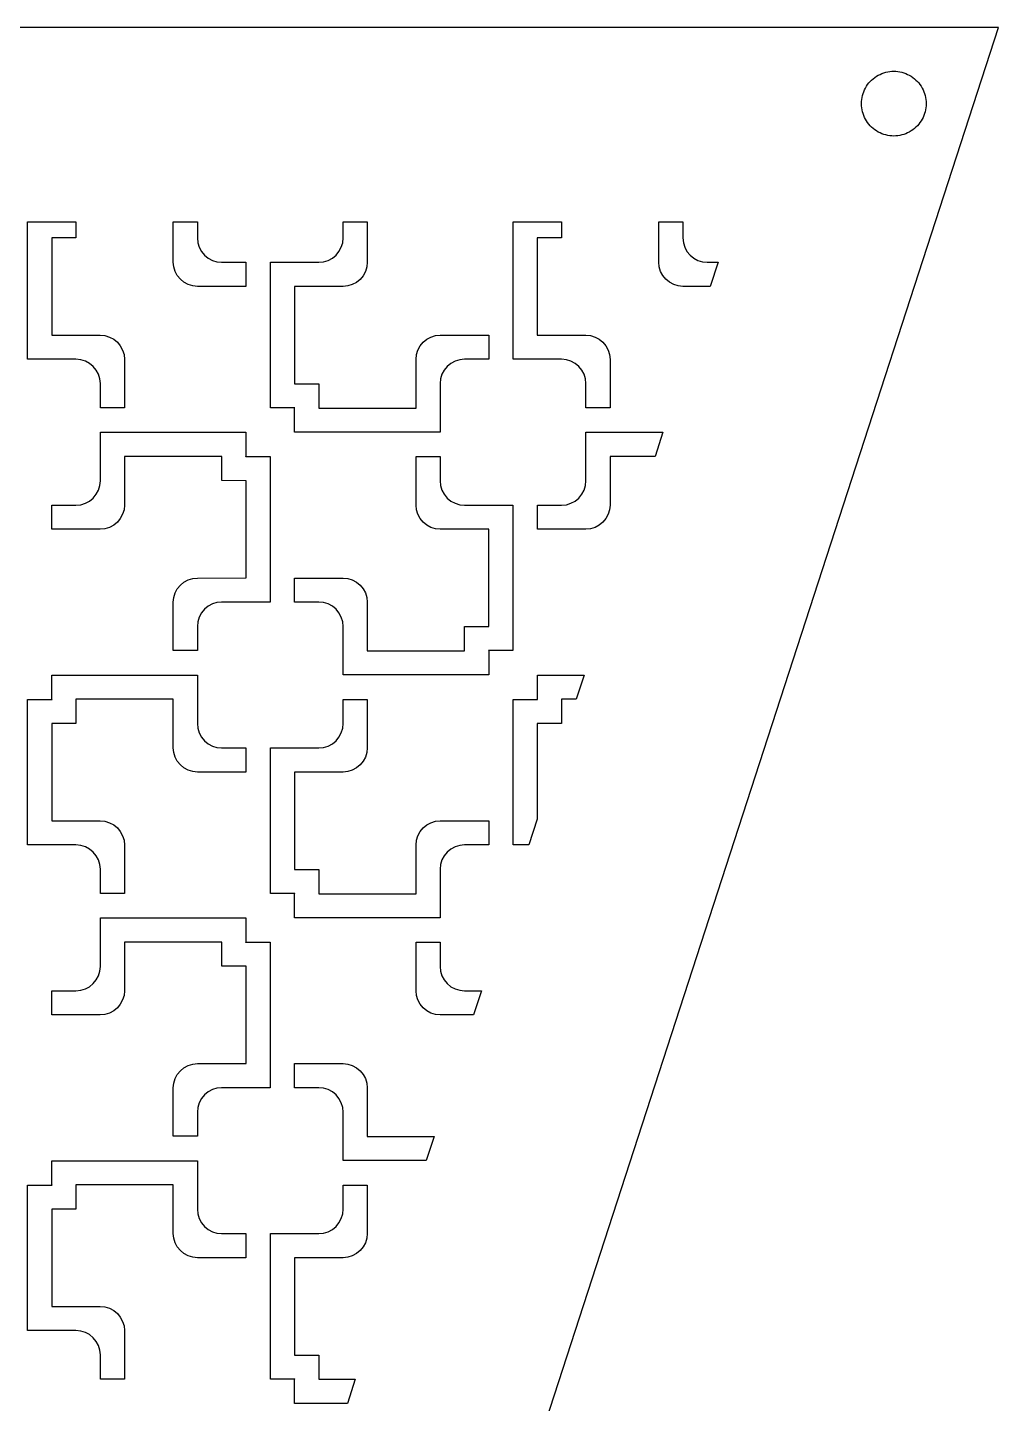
# Model space of a CAD drawing. Header units: metres. Extents: x 20 to 1108, y 20 to 485.
# Drawn here: x 1047.9 to 1107.8, y 399.7 to 484.7 of the extents above; entities that cross this region are included whole.
import ezdxf

# ---------------------------------------------------------------- set-up
doc = ezdxf.new("R2010")
doc.units = ezdxf.units.M

msp = doc.modelspace()

# ---------------------------------------------------------------- linework, layer by layer
for p, q in [((1107.85, 484.652), (957.853, 484.652)), ((1032.85, 253.826), (1107.85, 484.652)), ((1101.25, 481.946), (1101.38, 481.95)), ((1101.38, 481.95), (1101.51, 481.946)), ((1099.69, 481.022), (1099.76, 481.126)), ((1099.76, 481.126), (1099.84, 481.225)), ((1099.84, 481.225), (1099.92, 481.319)), ((1099.92, 481.319), (1100.01, 481.408)), ((1100.01, 481.408), (1100.11, 481.491)), ((1100.11, 481.491), (1100.21, 481.569)), ((1100.21, 481.569), (1100.31, 481.639)), ((1100.31, 481.639), (1100.42, 481.703)), ((1100.42, 481.703), (1100.53, 481.76)), ((1100.53, 481.76), (1100.64, 481.81)), ((1100.64, 481.81), (1100.76, 481.853)), ((1100.76, 481.853), (1100.88, 481.888)), ((1100.88, 481.888), (1101.01, 481.915)), ((1101.01, 481.915), (1101.13, 481.935)), ((1101.13, 481.935), (1101.25, 481.946)), ((1101.51, 481.946), (1101.63, 481.935)), ((1101.63, 481.935), (1101.75, 481.915)), ((1101.75, 481.915), (1101.88, 481.888)), ((1101.88, 481.888), (1102, 481.853)), ((1102, 481.853), (1102.12, 481.81)), ((1102.12, 481.81), (1102.23, 481.76)), ((1102.23, 481.76), (1102.34, 481.703)), ((1102.34, 481.703), (1102.45, 481.639)), ((1102.45, 481.639), (1102.56, 481.569)), ((1102.56, 481.569), (1102.66, 481.491)), ((1102.66, 481.491), (1102.75, 481.408)), ((1102.75, 481.408), (1102.84, 481.319)), ((1102.84, 481.319), (1102.92, 481.225)), ((1102.92, 481.225), (1103, 481.126)), ((1103, 481.126), (1103.07, 481.022)), ((1099.4, 480.201), (1099.42, 480.325)), ((1099.42, 480.325), (1099.44, 480.447)), ((1099.44, 480.447), (1099.48, 480.569)), ((1099.48, 480.569), (1099.52, 480.687)), ((1099.52, 480.687), (1099.57, 480.802)), ((1099.57, 480.802), (1099.63, 480.913)), ((1099.63, 480.913), (1099.69, 481.022)), ((1103.07, 481.022), (1103.13, 480.913)), ((1103.13, 480.913), (1103.19, 480.802)), ((1103.19, 480.802), (1103.24, 480.687)), ((1103.24, 480.687), (1103.28, 480.569)), ((1103.28, 480.569), (1103.32, 480.447)), ((1103.32, 480.447), (1103.34, 480.325)), ((1103.34, 480.325), (1103.36, 480.201)), ((1099.38, 480.075), (1099.4, 480.201)), ((1099.38, 479.95), (1099.38, 480.075)), ((1099.38, 479.824), (1099.38, 479.95)), ((1099.4, 479.699), (1099.38, 479.824)), ((1099.42, 479.575), (1099.4, 479.699)), ((1099.44, 479.453), (1099.42, 479.575)), ((1099.48, 479.332), (1099.44, 479.453)), ((1103.32, 479.453), (1103.28, 479.332)), ((1103.34, 479.575), (1103.32, 479.453)), ((1103.36, 479.699), (1103.34, 479.575)), ((1103.36, 480.201), (1103.38, 480.075)), ((1103.38, 479.824), (1103.36, 479.699)), ((1103.38, 480.075), (1103.38, 479.95)), ((1103.38, 479.95), (1103.38, 479.824)), ((1099.52, 479.214), (1099.48, 479.332)), ((1099.57, 479.099), (1099.52, 479.214)), ((1099.63, 478.986), (1099.57, 479.099)), ((1099.69, 478.878), (1099.63, 478.986)), ((1099.76, 478.775), (1099.69, 478.878)), ((1099.84, 478.675), (1099.76, 478.775)), ((1099.92, 478.581), (1099.84, 478.675)), ((1100.01, 478.492), (1099.92, 478.581)), ((1102.84, 478.581), (1102.75, 478.492)), ((1102.92, 478.675), (1102.84, 478.581)), ((1103, 478.775), (1102.92, 478.675)), ((1103.07, 478.878), (1103, 478.775)), ((1103.13, 478.986), (1103.07, 478.878)), ((1103.19, 479.099), (1103.13, 478.986)), ((1103.24, 479.214), (1103.19, 479.099)), ((1103.28, 479.332), (1103.24, 479.214)), ((1100.11, 478.409), (1100.01, 478.492)), ((1100.21, 478.332), (1100.11, 478.409)), ((1100.31, 478.262), (1100.21, 478.332)), ((1100.42, 478.197), (1100.31, 478.262)), ((1100.53, 478.141), (1100.42, 478.197)), ((1100.64, 478.091), (1100.53, 478.141)), ((1100.76, 478.048), (1100.64, 478.091)), ((1100.88, 478.013), (1100.76, 478.048)), ((1101.01, 477.986), (1100.88, 478.013)), ((1101.13, 477.966), (1101.01, 477.986)), ((1101.25, 477.954), (1101.13, 477.966)), ((1101.38, 477.95), (1101.25, 477.954)), ((1101.51, 477.954), (1101.38, 477.95)), ((1101.63, 477.966), (1101.51, 477.954)), ((1101.75, 477.986), (1101.63, 477.966)), ((1101.88, 478.013), (1101.75, 477.986)), ((1102, 478.048), (1101.88, 478.013)), ((1102.12, 478.091), (1102, 478.048)), ((1102.23, 478.141), (1102.12, 478.091)), ((1102.34, 478.197), (1102.23, 478.141)), ((1102.45, 478.262), (1102.34, 478.197)), ((1102.56, 478.332), (1102.45, 478.262)), ((1102.66, 478.409), (1102.56, 478.332)), ((1102.75, 478.492), (1102.66, 478.409)), ((1047.86, 464.158), (1047.86, 472.652)), ((1047.86, 472.652), (1050.85, 472.652)), ((1050.85, 472.652), (1050.85, 471.659)), ((1056.86, 470.153), (1056.86, 472.652)), ((1056.86, 472.652), (1058.35, 472.652)), ((1058.35, 472.652), (1058.35, 471.652)), ((1067.36, 471.652), (1067.36, 472.652)), ((1067.36, 472.652), (1068.85, 472.652)), ((1068.85, 472.652), (1068.85, 470.152)), ((1077.86, 464.158), (1077.86, 472.652)), ((1077.86, 472.652), (1080.85, 472.652)), ((1080.85, 472.652), (1080.85, 471.659)), ((1086.86, 470.153), (1086.86, 472.652)), ((1086.86, 472.652), (1088.35, 472.652)), ((1088.35, 472.652), (1088.35, 471.652)), ((1050.85, 471.659), (1049.35, 471.658)), ((1049.35, 471.658), (1049.35, 465.646)), ((1058.35, 471.652), (1058.38, 471.36)), ((1058.38, 471.36), (1058.46, 471.076)), ((1058.46, 471.076), (1058.6, 470.816)), ((1067.1, 470.816), (1067.24, 471.076)), ((1067.24, 471.076), (1067.33, 471.36)), ((1067.33, 471.36), (1067.36, 471.652)), ((1080.85, 471.659), (1079.35, 471.658)), ((1079.35, 471.658), (1079.35, 465.646)), ((1088.35, 471.652), (1088.38, 471.36)), ((1088.38, 471.36), (1088.46, 471.076)), ((1088.46, 471.076), (1088.6, 470.816)), ((1056.89, 469.861), (1056.86, 470.153)), ((1058.6, 470.816), (1058.79, 470.588)), ((1058.79, 470.588), (1059.02, 470.401)), ((1059.02, 470.401), (1059.28, 470.262)), ((1059.28, 470.262), (1059.56, 470.176)), ((1059.56, 470.176), (1059.85, 470.147)), ((1059.85, 470.147), (1061.35, 470.147)), ((1061.35, 470.147), (1061.35, 468.659)), ((1062.86, 461.159), (1062.86, 470.147)), ((1062.86, 470.147), (1065.85, 470.147)), ((1065.85, 470.147), (1066.15, 470.175)), ((1066.15, 470.175), (1066.43, 470.262)), ((1066.43, 470.262), (1066.69, 470.401)), ((1066.69, 470.401), (1066.92, 470.588)), ((1066.92, 470.588), (1067.1, 470.816)), ((1068.85, 470.152), (1068.82, 469.861)), ((1086.89, 469.861), (1086.86, 470.153)), ((1088.6, 470.816), (1088.79, 470.588)), ((1088.79, 470.588), (1089.02, 470.401)), ((1089.02, 470.401), (1089.28, 470.262)), ((1089.28, 470.262), (1089.56, 470.176)), ((1089.56, 470.176), (1089.85, 470.147)), ((1089.85, 470.147), (1090.52, 470.147)), ((1090.52, 470.147), (1090.04, 468.659)), ((1056.97, 469.581), (1056.89, 469.861)), ((1057.11, 469.323), (1056.97, 469.581)), ((1057.3, 469.097), (1057.11, 469.323)), ((1068.59, 469.322), (1068.41, 469.096)), ((1068.73, 469.581), (1068.59, 469.322)), ((1068.82, 469.861), (1068.73, 469.581)), ((1086.97, 469.581), (1086.89, 469.861)), ((1087.11, 469.323), (1086.97, 469.581)), ((1087.3, 469.097), (1087.11, 469.323)), ((1057.52, 468.911), (1057.3, 469.097)), ((1057.78, 468.773), (1057.52, 468.911)), ((1058.06, 468.688), (1057.78, 468.773)), ((1058.35, 468.659), (1058.06, 468.688)), ((1061.35, 468.659), (1058.35, 468.659)), ((1067.35, 468.659), (1064.35, 468.658)), ((1064.35, 468.658), (1064.35, 462.647)), ((1067.64, 468.688), (1067.35, 468.659)), ((1067.92, 468.773), (1067.64, 468.688)), ((1068.18, 468.91), (1067.92, 468.773)), ((1068.41, 469.096), (1068.18, 468.91)), ((1087.52, 468.911), (1087.3, 469.097)), ((1087.78, 468.773), (1087.52, 468.911)), ((1088.06, 468.688), (1087.78, 468.773)), ((1088.35, 468.659), (1088.06, 468.688)), ((1090.04, 468.659), (1088.35, 468.659)), ((1049.35, 465.646), (1052.35, 465.646)), ((1052.35, 465.646), (1052.64, 465.617)), ((1052.64, 465.617), (1052.92, 465.532)), ((1052.92, 465.532), (1053.18, 465.394)), ((1053.18, 465.394), (1053.41, 465.208)), ((1053.41, 465.208), (1053.59, 464.982)), ((1053.59, 464.982), (1053.73, 464.724)), ((1071.97, 464.724), (1072.11, 464.983)), ((1072.11, 464.983), (1072.3, 465.209)), ((1072.3, 465.209), (1072.52, 465.395)), ((1072.52, 465.395), (1072.78, 465.532)), ((1072.78, 465.532), (1073.06, 465.617)), ((1073.06, 465.617), (1073.35, 465.646)), ((1073.35, 465.646), (1076.35, 465.646)), ((1076.35, 465.646), (1076.35, 464.158)), ((1079.35, 465.646), (1082.35, 465.646)), ((1082.35, 465.646), (1082.64, 465.617)), ((1082.64, 465.617), (1082.92, 465.532)), ((1082.92, 465.532), (1083.18, 465.394)), ((1083.18, 465.394), (1083.41, 465.208)), ((1083.41, 465.208), (1083.59, 464.982)), ((1083.59, 464.982), (1083.73, 464.724)), ((1050.85, 464.158), (1047.86, 464.158)), ((1051.15, 464.129), (1050.85, 464.158)), ((1051.43, 464.043), (1051.15, 464.129)), ((1053.73, 464.724), (1053.82, 464.444)), ((1053.82, 464.444), (1053.85, 464.152)), ((1053.85, 464.152), (1053.85, 461.158)), ((1071.86, 464.152), (1071.89, 464.444)), ((1071.86, 461.146), (1071.86, 464.152)), ((1071.89, 464.444), (1071.97, 464.724)), ((1074.56, 464.13), (1074.28, 464.043)), ((1074.85, 464.158), (1074.56, 464.13)), ((1076.35, 464.158), (1074.85, 464.158)), ((1080.85, 464.158), (1077.86, 464.158)), ((1081.15, 464.129), (1080.85, 464.158)), ((1081.43, 464.043), (1081.15, 464.129)), ((1083.73, 464.724), (1083.82, 464.444)), ((1083.82, 464.444), (1083.85, 464.152)), ((1083.85, 464.152), (1083.85, 461.158)), ((1051.69, 463.904), (1051.43, 464.043)), ((1051.92, 463.717), (1051.69, 463.904)), ((1052.1, 463.489), (1051.92, 463.717)), ((1052.24, 463.229), (1052.1, 463.489)), ((1073.6, 463.489), (1073.46, 463.229)), ((1073.79, 463.717), (1073.6, 463.489)), ((1074.02, 463.904), (1073.79, 463.717)), ((1074.28, 464.043), (1074.02, 463.904)), ((1081.69, 463.904), (1081.43, 464.043)), ((1081.92, 463.717), (1081.69, 463.904)), ((1082.1, 463.489), (1081.92, 463.717)), ((1082.24, 463.229), (1082.1, 463.489)), ((1052.33, 462.945), (1052.24, 463.229)), ((1052.36, 462.652), (1052.33, 462.945)), ((1052.36, 461.158), (1052.36, 462.652)), ((1064.35, 462.647), (1065.85, 462.646)), ((1065.85, 462.646), (1065.85, 461.146)), ((1073.38, 462.945), (1073.35, 462.653)), ((1073.35, 462.653), (1073.35, 459.659)), ((1073.46, 463.229), (1073.38, 462.945)), ((1082.33, 462.945), (1082.24, 463.229)), ((1082.36, 462.652), (1082.33, 462.945)), ((1082.36, 461.158), (1082.36, 462.652)), ((1053.85, 461.158), (1052.36, 461.158)), ((1064.35, 461.159), (1062.86, 461.159)), ((1064.36, 461.167), (1064.35, 461.159)), ((1064.36, 461.159), (1064.36, 461.167)), ((1064.36, 461.151), (1064.37, 461.159)), ((1064.37, 461.159), (1064.36, 461.159)), ((1064.36, 459.659), (1064.36, 461.151)), ((1065.85, 461.146), (1071.86, 461.146)), ((1083.85, 461.158), (1082.36, 461.158)), ((1052.36, 456.652), (1052.36, 459.646)), ((1052.36, 459.646), (1061.35, 459.646)), ((1061.35, 459.646), (1061.35, 458.154)), ((1073.35, 459.659), (1064.36, 459.659)), ((1082.36, 456.652), (1082.36, 459.646)), ((1082.36, 459.646), (1087.11, 459.646)), ((1087.11, 459.646), (1086.63, 458.159)), ((1059.86, 458.159), (1053.85, 458.159)), ((1053.85, 458.159), (1053.85, 455.152)), ((1059.86, 456.659), (1059.86, 458.159)), ((1061.35, 458.154), (1061.34, 458.146)), ((1086.63, 458.159), (1083.85, 458.159)), ((1083.85, 458.159), (1083.85, 455.152)), ((1061.34, 458.146), (1061.35, 458.146)), ((1061.35, 458.146), (1061.35, 458.138)), ((1061.35, 458.138), (1061.35, 458.146)), ((1061.35, 458.146), (1062.85, 458.146)), ((1062.85, 458.146), (1062.85, 449.158)), ((1071.86, 455.153), (1071.86, 458.147)), ((1071.86, 458.147), (1073.35, 458.147)), ((1073.35, 458.147), (1073.35, 456.652)), ((1052.33, 456.36), (1052.36, 456.652)), ((1061.36, 456.658), (1059.86, 456.659)), ((1061.36, 450.647), (1061.36, 456.658)), ((1073.35, 456.652), (1073.38, 456.36)), ((1082.33, 456.36), (1082.36, 456.652)), ((1051.92, 455.588), (1052.1, 455.816)), ((1052.1, 455.816), (1052.24, 456.076)), ((1052.24, 456.076), (1052.33, 456.36)), ((1073.38, 456.36), (1073.46, 456.076)), ((1073.46, 456.076), (1073.6, 455.816)), ((1073.6, 455.816), (1073.79, 455.588)), ((1081.92, 455.588), (1082.1, 455.816)), ((1082.1, 455.816), (1082.24, 456.076)), ((1082.24, 456.076), (1082.33, 456.36)), ((1049.36, 453.659), (1049.36, 455.147)), ((1049.36, 455.147), (1050.85, 455.147)), ((1050.85, 455.147), (1051.15, 455.175)), ((1051.15, 455.175), (1051.43, 455.262)), ((1051.43, 455.262), (1051.69, 455.401)), ((1051.69, 455.401), (1051.92, 455.588)), ((1053.82, 454.861), (1053.73, 454.581)), ((1053.85, 455.152), (1053.82, 454.861)), ((1071.89, 454.861), (1071.86, 455.153)), ((1071.97, 454.581), (1071.89, 454.861)), ((1073.79, 455.588), (1074.02, 455.401)), ((1074.02, 455.401), (1074.28, 455.262)), ((1074.28, 455.262), (1074.56, 455.176)), ((1074.56, 455.176), (1074.85, 455.147)), ((1074.85, 455.147), (1077.85, 455.147)), ((1077.85, 455.147), (1077.85, 446.159)), ((1079.36, 453.659), (1079.36, 455.147)), ((1079.36, 455.147), (1080.85, 455.147)), ((1080.85, 455.147), (1081.15, 455.175)), ((1081.15, 455.175), (1081.43, 455.262)), ((1081.43, 455.262), (1081.69, 455.401)), ((1081.69, 455.401), (1081.92, 455.588)), ((1083.82, 454.861), (1083.73, 454.581)), ((1083.85, 455.152), (1083.82, 454.861)), ((1053.18, 453.91), (1052.92, 453.773)), ((1053.41, 454.096), (1053.18, 453.91)), ((1053.59, 454.322), (1053.41, 454.096)), ((1053.73, 454.581), (1053.59, 454.322)), ((1072.11, 454.323), (1071.97, 454.581)), ((1072.3, 454.097), (1072.11, 454.323)), ((1072.52, 453.911), (1072.3, 454.097)), ((1072.78, 453.773), (1072.52, 453.911)), ((1083.18, 453.91), (1082.92, 453.773)), ((1083.41, 454.096), (1083.18, 453.91)), ((1083.59, 454.322), (1083.41, 454.096)), ((1083.73, 454.581), (1083.59, 454.322)), ((1052.35, 453.659), (1049.36, 453.659)), ((1052.64, 453.688), (1052.35, 453.659)), ((1052.92, 453.773), (1052.64, 453.688)), ((1073.06, 453.688), (1072.78, 453.773)), ((1073.35, 453.659), (1073.06, 453.688)), ((1076.36, 453.659), (1073.35, 453.659)), ((1076.36, 447.647), (1076.36, 453.659)), ((1082.35, 453.659), (1079.36, 453.659)), ((1082.64, 453.688), (1082.35, 453.659)), ((1082.92, 453.773), (1082.64, 453.688)), ((1057.52, 450.395), (1057.78, 450.532)), ((1057.78, 450.532), (1058.06, 450.617)), ((1058.06, 450.617), (1058.35, 450.646)), ((1058.35, 450.646), (1061.36, 450.647)), ((1064.36, 449.158), (1064.36, 450.646)), ((1064.36, 450.646), (1067.35, 450.646)), ((1067.35, 450.646), (1067.64, 450.617)), ((1067.64, 450.617), (1067.92, 450.532)), ((1067.92, 450.532), (1068.18, 450.394)), ((1056.89, 449.444), (1056.97, 449.724)), ((1056.97, 449.724), (1057.11, 449.983)), ((1057.11, 449.983), (1057.3, 450.209)), ((1057.3, 450.209), (1057.52, 450.395)), ((1068.18, 450.394), (1068.41, 450.208)), ((1068.41, 450.208), (1068.59, 449.982)), ((1068.59, 449.982), (1068.73, 449.724)), ((1068.73, 449.724), (1068.82, 449.444)), ((1056.86, 449.152), (1056.89, 449.444)), ((1056.86, 446.158), (1056.86, 449.152)), ((1059.02, 448.904), (1058.79, 448.717)), ((1059.28, 449.043), (1059.02, 448.904)), ((1059.56, 449.13), (1059.28, 449.043)), ((1059.85, 449.158), (1059.56, 449.13)), ((1062.85, 449.158), (1059.85, 449.158)), ((1065.85, 449.158), (1064.36, 449.158)), ((1066.15, 449.129), (1065.85, 449.158)), ((1066.43, 449.043), (1066.15, 449.129)), ((1066.69, 448.904), (1066.43, 449.043)), ((1066.92, 448.717), (1066.69, 448.904)), ((1068.82, 449.444), (1068.85, 449.152)), ((1068.85, 449.152), (1068.85, 446.146)), ((1058.46, 448.229), (1058.38, 447.945)), ((1058.6, 448.489), (1058.46, 448.229)), ((1058.79, 448.717), (1058.6, 448.489)), ((1067.1, 448.489), (1066.92, 448.717)), ((1067.24, 448.229), (1067.1, 448.489)), ((1067.33, 447.945), (1067.24, 448.229)), ((1058.38, 447.945), (1058.35, 447.653)), ((1058.35, 447.653), (1058.35, 446.158)), ((1067.36, 447.652), (1067.33, 447.945)), ((1067.36, 444.659), (1067.36, 447.652)), ((1074.86, 447.646), (1076.36, 447.647)), ((1074.86, 446.146), (1074.86, 447.646)), ((1058.35, 446.158), (1056.86, 446.158)), ((1068.85, 446.146), (1074.86, 446.146)), ((1076.35, 446.159), (1076.34, 446.159)), ((1076.34, 446.159), (1076.35, 446.151)), ((1076.35, 446.159), (1076.35, 446.167)), ((1076.35, 446.167), (1076.35, 446.159)), ((1077.85, 446.159), (1076.35, 446.159)), ((1076.35, 446.151), (1076.35, 444.659)), ((1049.36, 443.154), (1049.36, 444.646)), ((1049.36, 444.646), (1058.35, 444.646)), ((1058.35, 444.646), (1058.35, 441.652)), ((1076.35, 444.659), (1067.36, 444.659)), ((1079.36, 443.154), (1079.36, 444.646)), ((1079.36, 444.646), (1082.24, 444.646)), ((1082.24, 444.646), (1081.75, 443.159)), ((1047.86, 434.158), (1047.86, 443.146)), ((1047.86, 443.146), (1049.35, 443.146)), ((1049.35, 443.146), (1049.36, 443.138)), ((1049.37, 443.146), (1049.36, 443.154)), ((1049.36, 443.138), (1049.36, 443.146)), ((1049.36, 443.146), (1049.37, 443.146)), ((1056.86, 443.159), (1050.85, 443.159)), ((1050.85, 443.159), (1050.85, 441.659)), ((1056.86, 440.153), (1056.86, 443.159)), ((1067.36, 441.652), (1067.36, 443.147)), ((1067.36, 443.147), (1068.85, 443.147)), ((1068.85, 443.147), (1068.85, 440.152)), ((1077.86, 434.158), (1077.86, 443.146)), ((1077.86, 443.146), (1079.35, 443.146)), ((1079.35, 443.146), (1079.36, 443.138)), ((1079.37, 443.146), (1079.36, 443.154)), ((1079.36, 443.138), (1079.36, 443.146)), ((1079.36, 443.146), (1079.37, 443.146)), ((1081.75, 443.159), (1080.85, 443.159)), ((1080.85, 443.159), (1080.85, 441.659)), ((1050.85, 441.659), (1049.35, 441.658)), ((1049.35, 441.658), (1049.35, 435.646)), ((1058.35, 441.652), (1058.38, 441.36)), ((1058.38, 441.36), (1058.46, 441.076)), ((1067.24, 441.076), (1067.33, 441.36)), ((1067.33, 441.36), (1067.36, 441.652)), ((1080.85, 441.659), (1079.35, 441.658)), ((1079.35, 441.658), (1079.35, 435.75)), ((1058.46, 441.076), (1058.6, 440.816)), ((1058.6, 440.816), (1058.79, 440.588)), ((1058.79, 440.588), (1059.02, 440.401)), ((1059.02, 440.401), (1059.28, 440.262)), ((1066.43, 440.262), (1066.69, 440.401)), ((1066.69, 440.401), (1066.92, 440.588)), ((1066.92, 440.588), (1067.1, 440.816)), ((1067.1, 440.816), (1067.24, 441.076)), ((1056.89, 439.861), (1056.86, 440.153)), ((1056.97, 439.581), (1056.89, 439.861)), ((1057.11, 439.323), (1056.97, 439.581)), ((1059.28, 440.262), (1059.56, 440.176)), ((1059.56, 440.176), (1059.85, 440.147)), ((1059.85, 440.147), (1061.35, 440.147)), ((1061.35, 440.147), (1061.35, 438.659)), ((1062.86, 431.159), (1062.86, 440.147)), ((1062.86, 440.147), (1065.85, 440.147)), ((1065.85, 440.147), (1066.15, 440.175)), ((1066.15, 440.175), (1066.43, 440.262)), ((1068.73, 439.581), (1068.59, 439.322)), ((1068.82, 439.861), (1068.73, 439.581)), ((1068.85, 440.152), (1068.82, 439.861)), ((1057.3, 439.097), (1057.11, 439.323)), ((1057.52, 438.911), (1057.3, 439.097)), ((1057.78, 438.773), (1057.52, 438.911)), ((1058.06, 438.688), (1057.78, 438.773)), ((1058.35, 438.659), (1058.06, 438.688)), ((1061.35, 438.659), (1058.35, 438.659)), ((1067.35, 438.659), (1064.35, 438.658)), ((1064.35, 438.658), (1064.35, 432.647)), ((1067.64, 438.688), (1067.35, 438.659)), ((1067.92, 438.773), (1067.64, 438.688)), ((1068.18, 438.91), (1067.92, 438.773)), ((1068.41, 439.096), (1068.18, 438.91)), ((1068.59, 439.322), (1068.41, 439.096)), ((1049.35, 435.646), (1052.35, 435.646)), ((1052.35, 435.646), (1052.64, 435.617)), ((1052.64, 435.617), (1052.92, 435.532)), ((1052.92, 435.532), (1053.18, 435.394)), ((1053.18, 435.394), (1053.41, 435.208)), ((1053.41, 435.208), (1053.59, 434.982)), ((1072.11, 434.983), (1072.3, 435.209)), ((1072.3, 435.209), (1072.52, 435.395)), ((1072.52, 435.395), (1072.78, 435.532)), ((1072.78, 435.532), (1073.06, 435.617)), ((1073.06, 435.617), (1073.35, 435.646)), ((1073.35, 435.646), (1076.35, 435.646)), ((1076.35, 435.646), (1076.35, 434.158)), ((1079.35, 435.75), (1078.83, 434.158)), ((1053.59, 434.982), (1053.73, 434.724)), ((1053.73, 434.724), (1053.82, 434.444)), ((1053.82, 434.444), (1053.85, 434.152)), ((1071.86, 434.152), (1071.89, 434.444)), ((1071.89, 434.444), (1071.97, 434.724)), ((1071.97, 434.724), (1072.11, 434.983)), ((1050.85, 434.158), (1047.86, 434.158)), ((1051.15, 434.129), (1050.85, 434.158)), ((1051.43, 434.043), (1051.15, 434.129)), ((1051.69, 433.904), (1051.43, 434.043)), ((1051.92, 433.717), (1051.69, 433.904)), ((1052.1, 433.489), (1051.92, 433.717)), ((1053.85, 434.152), (1053.85, 431.158)), ((1071.86, 431.146), (1071.86, 434.152)), ((1073.79, 433.717), (1073.6, 433.489)), ((1074.02, 433.904), (1073.79, 433.717)), ((1074.28, 434.043), (1074.02, 433.904)), ((1074.56, 434.13), (1074.28, 434.043)), ((1074.85, 434.158), (1074.56, 434.13)), ((1076.35, 434.158), (1074.85, 434.158)), ((1078.83, 434.158), (1077.86, 434.158)), ((1052.24, 433.229), (1052.1, 433.489)), ((1052.33, 432.945), (1052.24, 433.229)), ((1052.36, 432.652), (1052.33, 432.945)), ((1052.36, 431.158), (1052.36, 432.652)), ((1073.38, 432.945), (1073.35, 432.653)), ((1073.35, 432.653), (1073.35, 429.659)), ((1073.46, 433.229), (1073.38, 432.945)), ((1073.6, 433.489), (1073.46, 433.229)), ((1064.35, 432.647), (1065.85, 432.646)), ((1065.85, 432.646), (1065.85, 431.146)), ((1053.85, 431.158), (1052.36, 431.158)), ((1064.35, 431.159), (1062.86, 431.159)), ((1064.36, 431.167), (1064.35, 431.159)), ((1064.36, 431.159), (1064.36, 431.167)), ((1064.36, 431.151), (1064.37, 431.159)), ((1064.37, 431.159), (1064.36, 431.159)), ((1064.36, 429.659), (1064.36, 431.151)), ((1065.85, 431.146), (1071.86, 431.146)), ((1052.36, 426.652), (1052.36, 429.646)), ((1052.36, 429.646), (1061.35, 429.646)), ((1061.35, 429.646), (1061.35, 428.154)), ((1073.35, 429.659), (1064.36, 429.659)), ((1059.86, 428.159), (1053.85, 428.159)), ((1053.85, 428.159), (1053.85, 425.152)), ((1059.86, 426.659), (1059.86, 428.159)), ((1061.35, 428.154), (1061.34, 428.146)), ((1061.34, 428.146), (1061.35, 428.146)), ((1061.35, 428.146), (1061.35, 428.138)), ((1061.35, 428.138), (1061.35, 428.146)), ((1061.35, 428.146), (1062.85, 428.146)), ((1062.85, 428.146), (1062.85, 419.158)), ((1071.86, 425.153), (1071.86, 428.147)), ((1071.86, 428.147), (1073.35, 428.147)), ((1073.35, 428.147), (1073.35, 426.652)), ((1052.1, 425.816), (1052.24, 426.076)), ((1052.24, 426.076), (1052.33, 426.36)), ((1052.33, 426.36), (1052.36, 426.652)), ((1061.36, 426.658), (1059.86, 426.659)), ((1061.36, 420.647), (1061.36, 426.658)), ((1073.35, 426.652), (1073.38, 426.36)), ((1073.38, 426.36), (1073.46, 426.076)), ((1073.46, 426.076), (1073.6, 425.816)), ((1049.36, 423.659), (1049.36, 425.147)), ((1049.36, 425.147), (1050.85, 425.147)), ((1050.85, 425.147), (1051.15, 425.175)), ((1051.15, 425.175), (1051.43, 425.262)), ((1051.43, 425.262), (1051.69, 425.401)), ((1051.69, 425.401), (1051.92, 425.588)), ((1051.92, 425.588), (1052.1, 425.816)), ((1053.85, 425.152), (1053.82, 424.861)), ((1071.89, 424.861), (1071.86, 425.153)), ((1073.6, 425.816), (1073.79, 425.588)), ((1073.79, 425.588), (1074.02, 425.401)), ((1074.02, 425.401), (1074.28, 425.262)), ((1074.28, 425.262), (1074.56, 425.176)), ((1074.56, 425.176), (1074.85, 425.147)), ((1074.85, 425.147), (1075.9, 425.147)), ((1075.9, 425.147), (1075.42, 423.659)), ((1053.59, 424.322), (1053.41, 424.096)), ((1053.73, 424.581), (1053.59, 424.322)), ((1053.82, 424.861), (1053.73, 424.581)), ((1071.97, 424.581), (1071.89, 424.861)), ((1072.11, 424.323), (1071.97, 424.581)), ((1072.3, 424.097), (1072.11, 424.323)), ((1052.35, 423.659), (1049.36, 423.659)), ((1052.64, 423.688), (1052.35, 423.659)), ((1052.92, 423.773), (1052.64, 423.688)), ((1053.18, 423.91), (1052.92, 423.773)), ((1053.41, 424.096), (1053.18, 423.91)), ((1072.52, 423.911), (1072.3, 424.097)), ((1072.78, 423.773), (1072.52, 423.911)), ((1073.06, 423.688), (1072.78, 423.773)), ((1073.35, 423.659), (1073.06, 423.688)), ((1075.42, 423.659), (1073.35, 423.659)), ((1056.97, 419.724), (1057.11, 419.983)), ((1057.11, 419.983), (1057.3, 420.209)), ((1057.3, 420.209), (1057.52, 420.395)), ((1057.52, 420.395), (1057.78, 420.532)), ((1057.78, 420.532), (1058.06, 420.617)), ((1058.06, 420.617), (1058.35, 420.646)), ((1058.35, 420.646), (1061.36, 420.647)), ((1064.36, 419.158), (1064.36, 420.646)), ((1064.36, 420.646), (1067.35, 420.646)), ((1067.35, 420.646), (1067.64, 420.617)), ((1067.64, 420.617), (1067.92, 420.532)), ((1067.92, 420.532), (1068.18, 420.394)), ((1068.18, 420.394), (1068.41, 420.208)), ((1068.41, 420.208), (1068.59, 419.982)), ((1068.59, 419.982), (1068.73, 419.724)), ((1056.86, 419.152), (1056.89, 419.444)), ((1056.86, 416.158), (1056.86, 419.152)), ((1056.89, 419.444), (1056.97, 419.724)), ((1059.56, 419.13), (1059.28, 419.043)), ((1059.85, 419.158), (1059.56, 419.13)), ((1062.85, 419.158), (1059.85, 419.158)), ((1065.85, 419.158), (1064.36, 419.158)), ((1066.15, 419.129), (1065.85, 419.158)), ((1066.43, 419.043), (1066.15, 419.129)), ((1068.73, 419.724), (1068.82, 419.444)), ((1068.82, 419.444), (1068.85, 419.152)), ((1068.85, 419.152), (1068.85, 416.146)), ((1058.46, 418.229), (1058.38, 417.945)), ((1058.6, 418.489), (1058.46, 418.229)), ((1058.79, 418.717), (1058.6, 418.489)), ((1059.02, 418.904), (1058.79, 418.717)), ((1059.28, 419.043), (1059.02, 418.904)), ((1066.69, 418.904), (1066.43, 419.043)), ((1066.92, 418.717), (1066.69, 418.904)), ((1067.1, 418.489), (1066.92, 418.717)), ((1067.24, 418.229), (1067.1, 418.489)), ((1067.33, 417.945), (1067.24, 418.229)), ((1058.38, 417.945), (1058.35, 417.653)), ((1058.35, 417.653), (1058.35, 416.158)), ((1067.36, 417.652), (1067.33, 417.945)), ((1067.36, 414.659), (1067.36, 417.652)), ((1058.35, 416.158), (1056.86, 416.158)), ((1068.85, 416.146), (1072.98, 416.146)), ((1072.98, 416.146), (1072.49, 414.659)), ((1049.36, 413.154), (1049.36, 414.646)), ((1049.36, 414.646), (1058.35, 414.646)), ((1058.35, 414.646), (1058.35, 411.652)), ((1072.49, 414.659), (1067.36, 414.659)), ((1047.86, 404.158), (1047.86, 413.146)), ((1047.86, 413.146), (1049.35, 413.146)), ((1049.35, 413.146), (1049.36, 413.138)), ((1049.37, 413.146), (1049.36, 413.154)), ((1049.36, 413.138), (1049.36, 413.146)), ((1049.36, 413.146), (1049.37, 413.146)), ((1056.86, 413.159), (1050.85, 413.159)), ((1050.85, 413.159), (1050.85, 411.659)), ((1056.86, 410.153), (1056.86, 413.159)), ((1067.36, 411.652), (1067.36, 413.147)), ((1067.36, 413.147), (1068.85, 413.147)), ((1068.85, 413.147), (1068.85, 410.152)), ((1050.85, 411.659), (1049.35, 411.658)), ((1049.35, 411.658), (1049.35, 405.646)), ((1058.35, 411.652), (1058.38, 411.36)), ((1067.33, 411.36), (1067.36, 411.652)), ((1058.38, 411.36), (1058.46, 411.076)), ((1058.46, 411.076), (1058.6, 410.816)), ((1058.6, 410.816), (1058.79, 410.588)), ((1058.79, 410.588), (1059.02, 410.401)), ((1066.69, 410.401), (1066.92, 410.588)), ((1066.92, 410.588), (1067.1, 410.816)), ((1067.1, 410.816), (1067.24, 411.076)), ((1067.24, 411.076), (1067.33, 411.36)), ((1056.89, 409.861), (1056.86, 410.153)), ((1056.97, 409.581), (1056.89, 409.861)), ((1059.02, 410.401), (1059.28, 410.262)), ((1059.28, 410.262), (1059.56, 410.176)), ((1059.56, 410.176), (1059.85, 410.147)), ((1059.85, 410.147), (1061.35, 410.147)), ((1061.35, 410.147), (1061.35, 408.659)), ((1062.86, 401.159), (1062.86, 410.147)), ((1062.86, 410.147), (1065.85, 410.147)), ((1065.85, 410.147), (1066.15, 410.175)), ((1066.15, 410.175), (1066.43, 410.262)), ((1066.43, 410.262), (1066.69, 410.401)), ((1068.82, 409.861), (1068.73, 409.581)), ((1068.85, 410.152), (1068.82, 409.861)), ((1057.11, 409.323), (1056.97, 409.581)), ((1057.3, 409.097), (1057.11, 409.323)), ((1057.52, 408.911), (1057.3, 409.097)), ((1057.78, 408.773), (1057.52, 408.911)), ((1068.18, 408.91), (1067.92, 408.773)), ((1068.41, 409.096), (1068.18, 408.91)), ((1068.59, 409.322), (1068.41, 409.096)), ((1068.73, 409.581), (1068.59, 409.322)), ((1058.06, 408.688), (1057.78, 408.773)), ((1058.35, 408.659), (1058.06, 408.688)), ((1061.35, 408.659), (1058.35, 408.659)), ((1067.35, 408.659), (1064.35, 408.658)), ((1064.35, 408.658), (1064.35, 402.647)), ((1067.64, 408.688), (1067.35, 408.659)), ((1067.92, 408.773), (1067.64, 408.688)), ((1049.35, 405.646), (1052.35, 405.646)), ((1052.35, 405.646), (1052.64, 405.617)), ((1052.64, 405.617), (1052.92, 405.532)), ((1052.92, 405.532), (1053.18, 405.394)), ((1053.18, 405.394), (1053.41, 405.208)), ((1053.41, 405.208), (1053.59, 404.982)), ((1053.59, 404.982), (1053.73, 404.724)), ((1053.73, 404.724), (1053.82, 404.444)), ((1050.85, 404.158), (1047.86, 404.158)), ((1051.15, 404.129), (1050.85, 404.158)), ((1051.43, 404.043), (1051.15, 404.129)), ((1051.69, 403.904), (1051.43, 404.043)), ((1051.92, 403.717), (1051.69, 403.904)), ((1053.82, 404.444), (1053.85, 404.152)), ((1053.85, 404.152), (1053.85, 401.158)), ((1052.1, 403.489), (1051.92, 403.717)), ((1052.24, 403.229), (1052.1, 403.489)), ((1052.33, 402.945), (1052.24, 403.229)), ((1052.36, 402.652), (1052.33, 402.945)), ((1052.36, 401.158), (1052.36, 402.652)), ((1064.35, 402.647), (1065.85, 402.646)), ((1065.85, 402.646), (1065.85, 401.146)), ((1053.85, 401.158), (1052.36, 401.158)), ((1064.35, 401.159), (1062.86, 401.159)), ((1064.36, 401.167), (1064.35, 401.159)), ((1064.36, 401.159), (1064.36, 401.167)), ((1064.36, 401.151), (1064.37, 401.159)), ((1064.37, 401.159), (1064.36, 401.159)), ((1064.36, 399.659), (1064.36, 401.151)), ((1065.85, 401.146), (1068.1, 401.146)), ((1068.1, 401.146), (1067.62, 399.659)), ((1067.62, 399.659), (1064.36, 399.659))]:
    msp.add_line(p, q)

doc.saveas('drawing.dxf')
